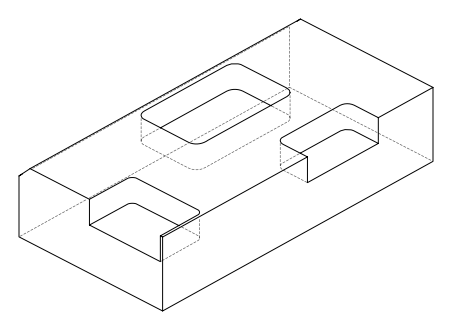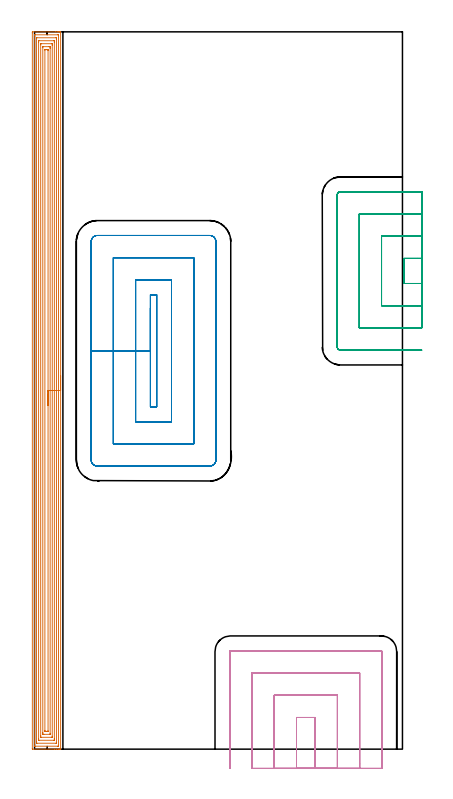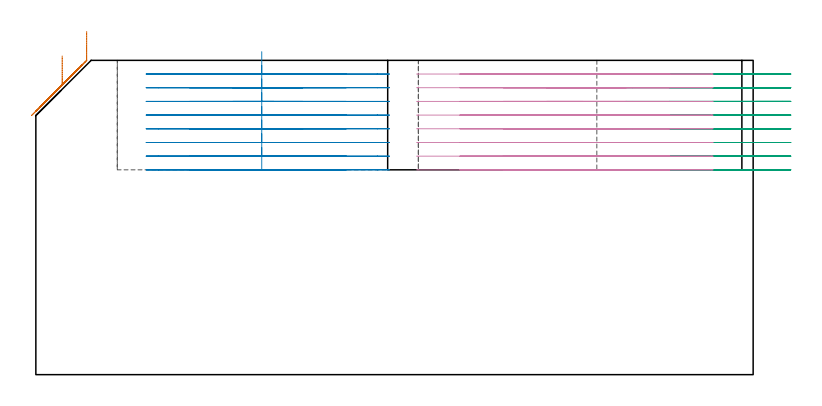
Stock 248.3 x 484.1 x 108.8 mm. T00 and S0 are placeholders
(PLAN: 4 operations, 1 tool changes, 80.5 min)
(1 AREA_MILL | FG_CHAMFER_SURFACE | UGT0205_001 | 27.45 min | 88296 mm3)
(2 MILL_RECTANGULAR_POCKET | POCKET_RECTANGULAR_STRAIGHT | UGT0201_094 | Follow Part, ap 5, ae 75% | 21.36 min | 687429 mm3)
(3 MILL_SLOT | SLOT_PARTIAL_RECTANGULAR | UGT0201_094 | Follow Part, ap 5, ae 75% | 14.73 min | 257767 mm3)
(4 MILL_SLOT_1 | SLOT_PARTIAL_RECTANGULAR_1 | UGT0201_094 | Follow Part, ap 5, ae 75% | 16.92 min | 353278 mm3)
(TOOL UGT0205_001 | Chamfer Mill 20 x 3 x 45 deg. | D20 FL50 Z2)
(TOOL UGT0201_094 | End mill 20 mm | D20 FL38 Z4)
(OP 1 AREA_MILL)
G17 G21 G94 G90
T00 M6
G54
G17 G0 G90 X17.6 Y252.05 S1061 M3
G43 Z118.8 H0
G94 G1 Y252.012 Z117.928 F250.
Y251.898 Z117.063
Y251.709 Z116.212
Y251.447 Z115.38
Y251.113 Z114.574
Y250.71 Z113.8
Y250.241 Z113.064
Y249.71 Z112.372
Y249.121 Z111.729
Y248.478 Z111.139
Y247.786 Z110.608
Y247.05 Z110.14
Y246.276 Z109.737
Y245.47 Z109.403
Y244.638 Z109.141
Y243.786 Z108.952
Y242.922 Z108.838
Y242.05 Z108.8
Y0.182
X17.597 Y0.01 Z108.788
X17.533 Y0.007 Z108.725
X17.097 Y0. Z108.297
X16.818 Z108.017
X16.09 Z107.285
X14.832 Z106.029
X13.41 Z104.605
X-1.148 Z90.05
X-1.492 Y0.01 Z89.706
X-1.499 Y0.352 Z89.699
Y0.365 Z89.7
X-1.5 Y483.471
X-1.497 Y483.75 Z89.702
X-1.492 Y484.09 Z89.706
X-1.147 Y484.1 Z90.05
X14.303 Z105.498
X15.726 Z106.922
X16.09 Z107.285
X16.818 Z108.017
X17.097 Z108.297
X17.533 Y484.093 Z108.725
X17.597 Y484.09 Z108.788
X17.6 Y483.918 Z108.8
Y242.05
X16.186 Z107.386
X16.185 Y2.322 Z107.385
X16.184 Y2.225 Z107.384
X16.179 Y2.034 Z107.379
X16.175 Y2.008 Z107.375
X16.167 Y2.005 Z107.367
X16.142 Y2.002 Z107.342
X16.09 Y2. Z107.29
X15.613 Z106.813
X0.427 Z91.627
X0.01 Y2.003 Z91.21
X-0.049 Y2.006 Z91.151
X-0.079 Y2.01 Z91.121
X-0.082 Y2.129 Z91.118
X-0.085 Y2.321 Z91.115
Y481.778
X-0.084 Y481.875 Z91.116
X-0.079 Y482.066 Z91.121
X-0.075 Y482.092 Z91.125
X-0.067 Y482.095 Z91.133
X-0.042 Y482.098 Z91.158
X0.01 Y482.1 Z91.21
X0.487 Z91.687
X15.673 Z106.873
X16.09 Y482.097 Z107.29
X16.149 Y482.094 Z107.349
X16.179 Y482.09 Z107.379
X16.182 Y481.971 Z107.382
X16.185 Y481.779 Z107.385
X16.186 Y242.05 Z107.386
X14.771 Z105.971
Y4.206
X14.77 Y4.089 Z105.97
X14.767 Y4.031 Z105.967
X14.765 Y4.011 Z105.965
X14.714 Y4.007 Z105.914
X14.508 Y4.001 Z105.708
X1.591 Z92.791
X1.454 Y4.004 Z92.654
X1.346 Y4.01 Z92.546
X1.334 Y4.016 Z92.534
X1.332 Y4.023 Z92.532
X1.33 Y4.05 Z92.53
X1.329 Y4.206 Z92.529
X1.328 Y4.675 Z92.528
X1.329 Y479.894 Z92.529
X1.33 Y480.011 Z92.53
X1.333 Y480.069 Z92.533
X1.335 Y480.089 Z92.535
X1.386 Y480.093 Z92.586
X1.592 Y480.099 Z92.792
X14.509 Z105.709
X14.646 Y480.096 Z105.846
X14.754 Y480.09 Z105.954
X14.766 Y480.084 Z105.966
X14.768 Y480.076 Z105.968
X14.77 Y480.05 Z105.97
X14.771 Y479.894 Z105.971
Y479.425
Y242.05
X13.357 Z104.557
Y6.888
X13.351 Y6.053 Z104.551
X13.343 Y6.01 Z104.543
X13.293 Y6.004 Z104.493
X13.182 Y6.001 Z104.382
X2.917 Z94.117
X2.807 Y6.004 Z94.007
X2.757 Y6.01 Z93.957
X2.75 Y6.043 Z93.95
X2.743 Y6.836 Z93.943
Y6.888
Y477.212
X2.749 Y478.047 Z93.949
X2.757 Y478.09 Z93.957
X2.807 Y478.096 Z94.007
X2.918 Y478.099 Z94.118
X13.183 Z104.383
X13.293 Y478.096 Z104.493
X13.343 Y478.09 Z104.543
X13.35 Y478.057 Z104.55
X13.357 Y477.264 Z104.557
Y477.212
Y242.05
X11.943 Z103.143
Y8.677
X11.941 Y8.358 Z103.141
X11.936 Y8.037 Z103.136
X11.934 Y8.009 Z103.134
X11.918 Y8.006 Z103.118
X11.877 Y8.002 Z103.077
X11.792 Y8. Z102.992
X11.623 Z102.823
X4.477 Y8.001 Z95.677
X4.257 Y8.003 Z95.457
X4.178 Y8.01 Z95.378
X4.164 Y8.033 Z95.364
X4.161 Y8.099 Z95.361
X4.158 Y8.677 Z95.358
X4.157 Y8.997 Z95.357
Y475.423
X4.159 Y475.742 Z95.359
X4.164 Y476.063 Z95.364
X4.166 Y476.091 Z95.366
X4.182 Y476.094 Z95.382
X4.223 Y476.098 Z95.423
X4.308 Y476.1 Z95.508
X4.477 Z95.677
X11.623 Y476.099 Z102.823
X11.844 Y476.097 Z103.044
X11.922 Y476.09 Z103.122
X11.936 Y476.067 Z103.136
X11.939 Y476.001 Z103.139
X11.942 Y475.423 Z103.142
X11.943 Y475.103 Z103.143
Y242.05
X10.529 Z101.729
X10.528 Y10.465 Z101.728
X10.526 Y10.118 Z101.726
X10.524 Y10.033 Z101.724
X10.523 Y10.017 Z101.723
X10.51 Y10.01 Z101.71
X10.456 Y10.006 Z101.656
X10.3 Y10.001 Z101.5
X6.263 Y10. Z97.463
X5.833 Y10.002 Z97.033
X5.625 Y10.008 Z96.825
X5.58 Y10.01 Z96.78
X5.577 Y10.087 Z96.777
X5.573 Y10.262 Z96.773
X5.572 Y10.465 Z96.772
X5.571 Y11.158 Z96.771
Y473.635
X5.574 Y473.982 Z96.774
X5.576 Y474.067 Z96.776
X5.577 Y474.083 Z96.777
X5.59 Y474.09 Z96.79
X5.644 Y474.094 Z96.844
X5.8 Y474.099 Z97.
X9.837 Y474.1 Z101.037
X10.267 Y474.098 Z101.467
X10.475 Y474.092 Z101.675
X10.52 Y474.09 Z101.72
X10.523 Y474.013 Z101.723
X10.527 Y473.838 Z101.727
X10.528 Y473.635 Z101.728
X10.529 Y472.942 Z101.729
Y242.05
X9.115 Z100.315
X9.114 Y12.253 Z100.314
X9.113 Y12.083 Z100.313
X9.11 Y12.026 Z100.31
X9.108 Y12.012 Z100.308
X9.1 Y12.009 Z100.3
X9.07 Y12.004 Z100.27
X8.943 Y12.002 Z100.143
X8.303 Y12. Z99.503
X7.41 Z98.61
X7.157 Y12.001 Z98.357
X7.073 Y12.004 Z98.273
X7.006 Y12.009 Z98.206
X6.992 Y12.012 Z98.192
X6.99 Y12.034 Z98.19
X6.988 Y12.082 Z98.188
X6.986 Y12.253 Z98.186
X6.985 Y12.425 Z98.185
X6.986 Y471.847 Z98.186
X6.987 Y472.017 Z98.187
X6.99 Y472.074 Z98.19
X6.992 Y472.088 Z98.192
X7. Y472.091 Z98.2
X7.03 Y472.096 Z98.23
X7.157 Y472.098 Z98.357
X7.797 Y472.1 Z98.997
X8.69 Z99.89
X8.943 Y472.099 Z100.143
X9.028 Y472.096 Z100.228
X9.094 Y472.091 Z100.294
X9.108 Y472.088 Z100.308
X9.11 Y472.066 Z100.31
X9.112 Y472.018 Z100.312
X9.114 Y471.847 Z100.314
X9.115 Y471.675 Z100.315
Y242.05
Y241.178 Z100.353
Y240.313 Z100.467
Y239.462 Z100.655
Y238.63 Z100.918
Y237.824 Z101.252
Y237.05 Z101.654
Y236.314 Z102.123
Y235.622 Z102.654
Y234.979 Z103.244
Y234.39 Z103.887
Y233.858 Z104.579
Y233.39 Z105.315
Y232.987 Z106.088
Y232.653 Z106.894
Y232.391 Z107.726
Y232.202 Z108.578
Y232.088 Z109.443
Y232.05 Z110.315
G0 Z118.8
M5
M2
(OP 2 MILL_RECTANGULAR_POCKET)
G17 G21 G94 G90
T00 M6
G54
G17 G0 G90 X78.2 Y297.727 S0 M3
G43 Z118.8 H0
Z111.8
G94 G1 Y268.85 Z104.062 F250.
Y231. F500.
X82.4
Y306.7
X78.2
Y268.85
X68.2
Y221.
X92.4
Y316.7
X68.2
Y268.85
X53.2
Y206.
X107.4
Y331.7
X53.2
Y268.85
X38.2
Y195.2
G3 X42.4 Y191. R4.2
G1 X118.2
G3 X122.4 Y195.2 R4.2
G1 Y342.5
G3 X118.2 Y346.7 R4.2
G1 X42.4
G3 X38.2 Y342.5 R4.2
G1 Y268.85
Y267.85
G0 X78.2 Y297.727 Z107.062
G1 Y268.85 Z99.325 F250.
Y231. F500.
X82.4
Y306.7
X78.2
Y268.85
X68.2
Y221.
X92.4
Y316.7
X68.2
Y268.85
X53.2
Y206.
X107.4
Y331.7
X53.2
Y268.85
X38.2
Y195.2
G3 X42.4 Y191. R4.2
G1 X118.2
G3 X122.4 Y195.2 R4.2
G1 Y342.5
G3 X118.2 Y346.7 R4.2
G1 X42.4
G3 X38.2 Y342.5 R4.2
G1 Y268.85
Y267.85
G0 X78.2 Y297.727 Z102.325
G1 Y268.85 Z94.587 F250.
Y231. F500.
X82.4
Y306.7
X78.2
Y268.85
X68.2
Y221.
X92.4
Y316.7
X68.2
Y268.85
X53.2
Y206.
X107.4
Y331.7
X53.2
Y268.85
X38.2
Y195.2
G3 X42.4 Y191. R4.2
G1 X118.2
G3 X122.4 Y195.2 R4.2
G1 Y342.5
G3 X118.2 Y346.7 R4.2
G1 X42.4
G3 X38.2 Y342.5 R4.2
G1 Y268.85
Y267.85
G0 X78.2 Y297.727 Z97.587
G1 Y268.85 Z89.85 F250.
Y231. F500.
X82.4
Y306.7
X78.2
Y268.85
X68.2
Y221.
X92.4
Y316.7
X68.2
Y268.85
X53.2
Y206.
X107.4
Y331.7
X53.2
Y268.85
X38.2
Y195.2
G3 X42.4 Y191. R4.2
G1 X118.2
G3 X122.4 Y195.2 R4.2
G1 Y342.5
G3 X118.2 Y346.7 R4.2
G1 X42.4
G3 X38.2 Y342.5 R4.2
G1 Y268.85
Y267.85
G0 X78.2 Y297.727 Z92.85
G1 Y268.85 Z85.112 F250.
Y231. F500.
X82.4
Y306.7
X78.2
Y268.85
X68.2
Y221.
X92.4
Y316.7
X68.2
Y268.85
X53.2
Y206.
X107.4
Y331.7
X53.2
Y268.85
X38.2
Y195.2
G3 X42.4 Y191. R4.2
G1 X118.2
G3 X122.4 Y195.2 R4.2
G1 Y342.5
G3 X118.2 Y346.7 R4.2
G1 X42.4
G3 X38.2 Y342.5 R4.2
G1 Y268.85
Y267.85
G0 X78.2 Y297.727 Z88.112
G1 Y268.85 Z80.375 F250.
Y231. F500.
X82.4
Y306.7
X78.2
Y268.85
X68.2
Y221.
X92.4
Y316.7
X68.2
Y268.85
X53.2
Y206.
X107.4
Y331.7
X53.2
Y268.85
X38.2
Y195.2
G3 X42.4 Y191. R4.2
G1 X118.2
G3 X122.4 Y195.2 R4.2
G1 Y342.5
G3 X118.2 Y346.7 R4.2
G1 X42.4
G3 X38.2 Y342.5 R4.2
G1 Y268.85
Y267.85
G0 X78.2 Y297.727 Z83.375
G1 Y268.85 Z75.637 F250.
Y231. F500.
X82.4
Y306.7
X78.2
Y268.85
X68.2
Y221.
X92.4
Y316.7
X68.2
Y268.85
X53.2
Y206.
X107.4
Y331.7
X53.2
Y268.85
X38.2
Y195.2
G3 X42.4 Y191. R4.2
G1 X118.2
G3 X122.4 Y195.2 R4.2
G1 Y342.5
G3 X118.2 Y346.7 R4.2
G1 X42.4
G3 X38.2 Y342.5 R4.2
G1 Y268.85
Y267.85
G0 X78.2 Y297.727 Z78.637
G1 Y268.85 Z70.9 F250.
Y231. F500.
X82.4
Y306.7
X78.2
Y268.85
X68.2
Y221.
X92.4
Y316.7
X68.2
Y268.85
X53.2
Y206.
X107.4
Y331.7
X53.2
Y268.85
X38.2
Y195.2
G3 X42.4 Y191. R4.2
G1 X118.2
G3 X122.4 Y195.2 R4.2
G1 Y342.5
G3 X118.2 Y346.7 R4.2
G1 X42.4
G3 X38.2 Y342.5 R4.2
G1 Y268.85
Y267.85
G0 Z118.8
M5
M2
(OP 3 MILL_SLOT)
G17 G21 G94 G90
T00 M6
G54
G17 G0 G90 X261.3 Y331.2 S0 M3
G43 Z118.8 H0
Z104.062
G94 G1 X258.3 F250.
X249.2 F500.
Y314.3
X258.3
X261.3 F250.
Y346.2
X258.3
X234.2 F500.
Y299.3
X258.3
X261.3 F250.
Y361.2
X258.3
X219.2 F500.
Y284.3
X258.3
X261.3 F250.
Y376.2
X258.3
X206.5 F500.
G3 X204.2 Y373.9 R2.3
G1 Y271.6
G3 X206.5 Y269.3 R2.3
G1 X258.3
X261.3 F250.
G0 Y331.2 Z99.325
G1 X258.3
X249.2 F500.
Y314.3
X258.3
X261.3 F250.
Y346.2
X258.3
X234.2 F500.
Y299.3
X258.3
X261.3 F250.
Y361.2
X258.3
X219.2 F500.
Y284.3
X258.3
X261.3 F250.
Y376.2
X258.3
X206.5 F500.
G3 X204.2 Y373.9 R2.3
G1 Y271.6
G3 X206.5 Y269.3 R2.3
G1 X258.3
X261.3 F250.
G0 Y331.2 Z94.587
G1 X258.3
X249.2 F500.
Y314.3
X258.3
X261.3 F250.
Y346.2
X258.3
X234.2 F500.
Y299.3
X258.3
X261.3 F250.
Y361.2
X258.3
X219.2 F500.
Y284.3
X258.3
X261.3 F250.
Y376.2
X258.3
X206.5 F500.
G3 X204.2 Y373.9 R2.3
G1 Y271.6
G3 X206.5 Y269.3 R2.3
G1 X258.3
X261.3 F250.
G0 Y331.2 Z89.85
G1 X258.3
X249.2 F500.
Y314.3
X258.3
X261.3 F250.
Y346.2
X258.3
X234.2 F500.
Y299.3
X258.3
X261.3 F250.
Y361.2
X258.3
X219.2 F500.
Y284.3
X258.3
X261.3 F250.
Y376.2
X258.3
X206.5 F500.
G3 X204.2 Y373.9 R2.3
G1 Y271.6
G3 X206.5 Y269.3 R2.3
G1 X258.3
X261.3 F250.
G0 Y331.2 Z85.112
G1 X258.3
X249.2 F500.
Y314.3
X258.3
X261.3 F250.
Y346.2
X258.3
X234.2 F500.
Y299.3
X258.3
X261.3 F250.
Y361.2
X258.3
X219.2 F500.
Y284.3
X258.3
X261.3 F250.
Y376.2
X258.3
X206.5 F500.
G3 X204.2 Y373.9 R2.3
G1 Y271.6
G3 X206.5 Y269.3 R2.3
G1 X258.3
X261.3 F250.
G0 Y331.2 Z80.375
G1 X258.3
X249.2 F500.
Y314.3
X258.3
X261.3 F250.
Y346.2
X258.3
X234.2 F500.
Y299.3
X258.3
X261.3 F250.
Y361.2
X258.3
X219.2 F500.
Y284.3
X258.3
X261.3 F250.
Y376.2
X258.3
X206.5 F500.
G3 X204.2 Y373.9 R2.3
G1 Y271.6
G3 X206.5 Y269.3 R2.3
G1 X258.3
X261.3 F250.
G0 Y331.2 Z75.637
G1 X258.3
X249.2 F500.
Y314.3
X258.3
X261.3 F250.
Y346.2
X258.3
X234.2 F500.
Y299.3
X258.3
X261.3 F250.
Y361.2
X258.3
X219.2 F500.
Y284.3
X258.3
X261.3 F250.
Y376.2
X258.3
X206.5 F500.
G3 X204.2 Y373.9 R2.3
G1 Y271.6
G3 X206.5 Y269.3 R2.3
G1 X258.3
X261.3 F250.
G0 Y331.2 Z70.9
G1 X258.3
X249.2 F500.
Y314.3
X258.3
X261.3 F250.
Y346.2
X258.3
X234.2 F500.
Y299.3
X258.3
X261.3 F250.
Y361.2
X258.3
X219.2 F500.
Y284.3
X258.3
X261.3 F250.
Y376.2
X258.3
X206.5 F500.
G3 X204.2 Y373.9 R2.3
G1 Y271.6
G3 X206.5 Y269.3 R2.3
G1 X258.3
X261.3 F250.
G0 Z118.8
M5
M2
(OP 4 MILL_SLOT_1)
G17 G21 G94 G90
T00 M6
G54
G17 G0 G90 X189.4 Y-13. S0 M3
G43 Z118.8 H0
Z104.062
G94 G1 Y-10. F250.
Y21.4 F500.
X176.8
Y-10.
Y-13. F250.
X204.4
Y-10.
Y36.4 F500.
X161.8
Y-10.
Y-13. F250.
X219.4
Y-10.
Y51.4 F500.
X146.8
Y-10.
Y-13. F250.
X234.4
Y-10.
Y65.9 F500.
G3 X233.9 Y66.4 R0.5
G1 X132.3
G3 X131.8 Y65.9 R0.5
G1 Y-10.
Y-13. F250.
G0 X189.4 Z99.325
G1 Y-10.
Y21.4 F500.
X176.8
Y-10.
Y-13. F250.
X204.4
Y-10.
Y36.4 F500.
X161.8
Y-10.
Y-13. F250.
X219.4
Y-10.
Y51.4 F500.
X146.8
Y-10.
Y-13. F250.
X234.4
Y-10.
Y65.9 F500.
G3 X233.9 Y66.4 R0.5
G1 X132.3
G3 X131.8 Y65.9 R0.5
G1 Y-10.
Y-13. F250.
G0 X189.4 Z94.587
G1 Y-10.
Y21.4 F500.
X176.8
Y-10.
Y-13. F250.
X204.4
Y-10.
Y36.4 F500.
X161.8
Y-10.
Y-13. F250.
X219.4
Y-10.
Y51.4 F500.
X146.8
Y-10.
Y-13. F250.
X234.4
Y-10.
Y65.9 F500.
G3 X233.9 Y66.4 R0.5
G1 X132.3
G3 X131.8 Y65.9 R0.5
G1 Y-10.
Y-13. F250.
G0 X189.4 Z89.85
G1 Y-10.
Y21.4 F500.
X176.8
Y-10.
Y-13. F250.
X204.4
Y-10.
Y36.4 F500.
X161.8
Y-10.
Y-13. F250.
X219.4
Y-10.
Y51.4 F500.
X146.8
Y-10.
Y-13. F250.
X234.4
Y-10.
Y65.9 F500.
G3 X233.9 Y66.4 R0.5
G1 X132.3
G3 X131.8 Y65.9 R0.5
G1 Y-10.
Y-13. F250.
G0 X189.4 Z85.112
G1 Y-10.
Y21.4 F500.
X176.8
Y-10.
Y-13. F250.
X204.4
Y-10.
Y36.4 F500.
X161.8
Y-10.
Y-13. F250.
X219.4
Y-10.
Y51.4 F500.
X146.8
Y-10.
Y-13. F250.
X234.4
Y-10.
Y65.9 F500.
G3 X233.9 Y66.4 R0.5
G1 X132.3
G3 X131.8 Y65.9 R0.5
G1 Y-10.
Y-13. F250.
G0 X189.4 Z80.375
G1 Y-10.
Y21.4 F500.
X176.8
Y-10.
Y-13. F250.
X204.4
Y-10.
Y36.4 F500.
X161.8
Y-10.
Y-13. F250.
X219.4
Y-10.
Y51.4 F500.
X146.8
Y-10.
Y-13. F250.
X234.4
Y-10.
Y65.9 F500.
G3 X233.9 Y66.4 R0.5
G1 X132.3
G3 X131.8 Y65.9 R0.5
G1 Y-10.
Y-13. F250.
G0 X189.4 Z75.637
G1 Y-10.
Y21.4 F500.
X176.8
Y-10.
Y-13. F250.
X204.4
Y-10.
Y36.4 F500.
X161.8
Y-10.
Y-13. F250.
X219.4
Y-10.
Y51.4 F500.
X146.8
Y-10.
Y-13. F250.
X234.4
Y-10.
Y65.9 F500.
G3 X233.9 Y66.4 R0.5
G1 X132.3
G3 X131.8 Y65.9 R0.5
G1 Y-10.
Y-13. F250.
G0 X189.4 Z70.9
G1 Y-10.
Y21.4 F500.
X176.8
Y-10.
Y-13. F250.
X204.4
Y-10.
Y36.4 F500.
X161.8
Y-10.
Y-13. F250.
X219.4
Y-10.
Y51.4 F500.
X146.8
Y-10.
Y-13. F250.
X234.4
Y-10.
Y65.9 F500.
G3 X233.9 Y66.4 R0.5
G1 X132.3
G3 X131.8 Y65.9 R0.5
G1 Y-10.
Y-13. F250.
G0 Z118.8
M5
M2
